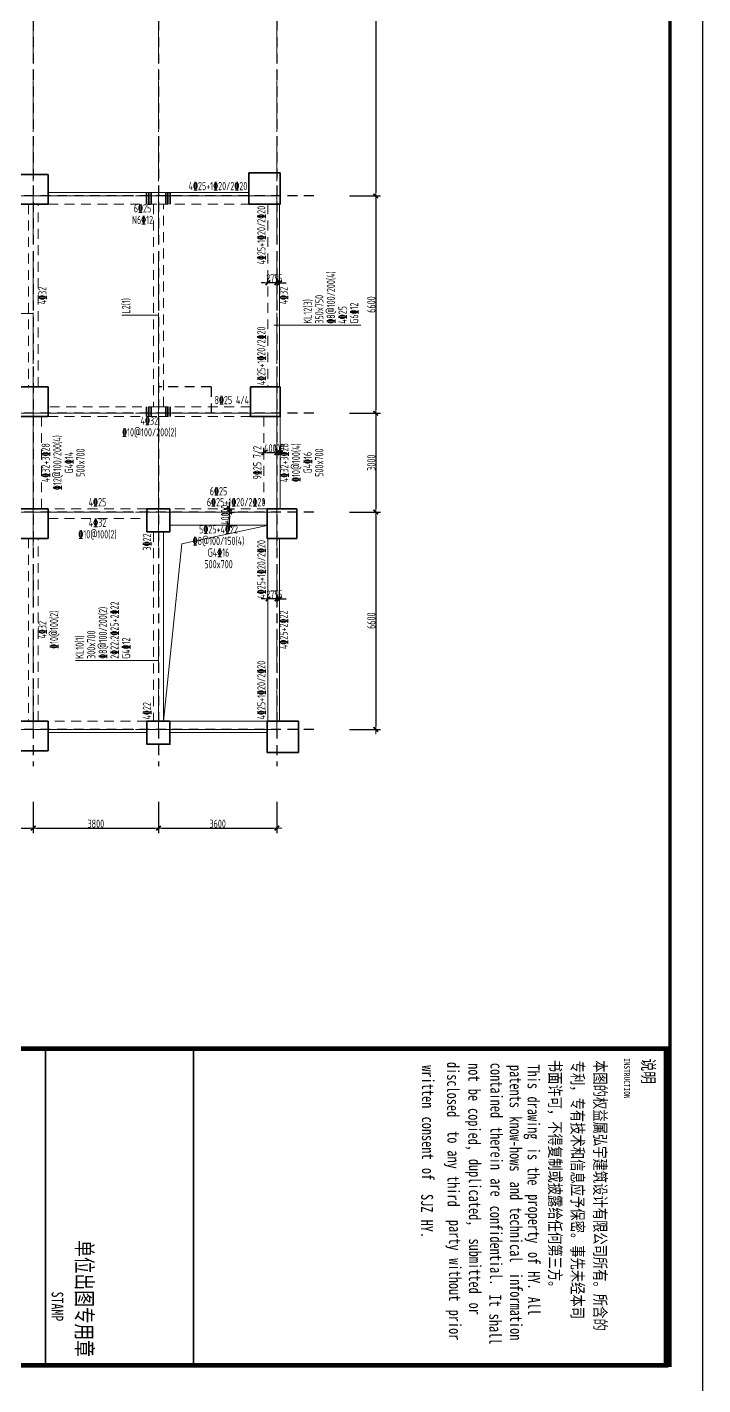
# Model space of a CAD drawing. Header units: millimetres. Extents: x 539196 to 807275, y 431843 to 1156631.
# Drawn here: x 708768 to 729290, y 768652 to 809885 of the extents above; entities that cross this region are included whole.
import ezdxf
from ezdxf.enums import TextEntityAlignment as Align

# ---------------------------------------------------------------- set-up
doc = ezdxf.new("R2010")
doc.units = ezdxf.units.MM
doc.header["$MEASUREMENT"] = 0
for name, pattern in [('DOTE', [2.42, 2, -0.2, 0.02, -0.2]), ('点划线', [1850, 1200, -300, 50, -300]), ('虚线', [500, 300, -200])]:
    doc.linetypes.add(name, pattern=pattern)
for name, color, linetype in [('DOTE', 1, 'DOTE'), ('PUB_TITLE', 4, 'Continuous'), ('TK', 9, 'Continuous')]:
    doc.layers.add(name, color=color, linetype=linetype)
for name, color, linetype, lineweight in [('尺寸标注-梁', 3, 'Continuous', 18), ('板洞边线', 253, 'Continuous', 18), ('梁原位标注', 7, 'Continuous', 18), ('梁名称编号', 2, 'Continuous', 18), ('梁标注引线', 2, 'Continuous', 18), ('梁附加箍筋', 1, 'Continuous', 35), ('梁集中标注', 2, 'Continuous', 18), ('砼柱', 2, 'Continuous', 35), ('砼梁', 4, 'Continuous', 18), ('轴线', 9, '点划线', 18), ('轴线标注', 3, 'Continuous', 18)]:
    doc.layers.add(name, color=color, linetype=linetype, lineweight=lineweight)
doc.styles.add('-宋体', font='', dxfattribs={"width": 0.8})
doc.styles.add('样式 1_yjk_yjk_yjk_yjk_yjk_yjk_yjk_yjk_yjk', font='yjkeng.shx', dxfattribs={"width": 0.7, "bigfont": 'yjkchn.shx'})
doc.styles.get('-宋体').set_extended_font_data('SimSun')
doc.dimstyles.new('盈建科结构_yjk_yjk_yjk_yjk_yjk_yjk_yjk_yjk_yjk', dxfattribs={"dimscale": 100, "dimtxt": 2.5, "dimasz": 1, "dimexe": 1.5, "dimexo": 0.625, "dimgap": 0.1, "dimtad": 1, "dimdec": 0, "dimrnd": 1, "dimzin": 0, "dimdsep": 46, "dimtxsty": '样式 1_yjk_yjk_yjk_yjk_yjk_yjk_yjk_yjk_yjk', "dimblk": '_yjkbk', "dimblk1": 'ARCHTICK', "dimblk2": 'ARCHTICK', "dimcen": 0.09, "dimadec": 0, "dimazin": 0, "dimtfac": 1, "dimtdec": 4, "dimtix": 1, "dimtmove": 2, "dimatfit": 3, "dimfxl": 0, "dimtolj": 1, "dimtzin": 0, "dimarcsym": 0})

# ---------------------------------------------------------------- blocks, each defined once
blk = doc.blocks.new('图签11')
for p, q in [((3661956, -366171), (3661956, -326171)), ((3668756, -336322), (3661956, -336322)), ((3661956, -336322), (3668756, -336322)), ((3668732, -339499), (3662780, -339499))]:
    blk.add_line(p, q)
at = {"const_width": 34}
for points in [[(3661956, -336322), (3668756, -336322)], [(3661956, -339499), (3668732, -339499)]]:
    blk.add_lwpolyline(points, dxfattribs=at)
at = {"layer": 'PUB_TITLE', "const_width": 100}
blk.add_lwpolyline([(3661956, -326171), (3668756, -326171), (3668756, -366170), (3661956, -366170)], close=True, dxfattribs=at)
at = {"style": '-宋体', "width": 0.75}
for s, height, p in [('INSTRUCTION', 129.15, (3662157, -327077)), ('单位出图专用章', 350, (3666068, -338838)), ('STAMP', 250, (3667171, -339368))]:
    blk.add_text(s, height=height, dxfattribs=at).set_placement(p)
at = {"layer": 'TK', "color": 9, "style": '-宋体', "width": 0.75}
blk.add_text('说明', height=265.8, dxfattribs=at).set_placement((3662166, -326686))
at = {"layer": 'TK', "style": '-宋体', "width": 0.75}
for s, height, p in [('本图的权益属弘宇建筑设计有限公司所有。所含的', 258.23, (3662201, -327716)), ('专利，专有技术和信息应予保密。事先未经本司', 258.23, (3662214, -328201)), ('书面许可，不得复制或披露给任何第三方。', 258.23, (3662193, -328683)), ('of', 258.2, (3666321, -329136)), ('This', 258.2, (3662293, -329146)), ('drawing', 258.2, (3662982, -329146)), ('is', 258.2, (3664084, -329146)), ('the', 258.2, (3664497, -329146)), ('property', 258.2, (3665082, -329136)), ('HY.', 258.2, (3666734, -329136)), ('All', 258.2, (3667285, -329136)), ('patents', 258.2, (3662305, -329530)), ('know-hows', 258.2, (3663407, -329530)), ('and', 258.2, (3664810, -329525)), ('technical', 258.2, (3665361, -329525)), ('information', 258.23, (3666770, -329521)), ('contained', 258.2, (3662259, -329943)), ('therein', 258.2, (3663637, -329943)), ('confidential.', 258.23, (3665327, -329953)), ('It', 258.2, (3667234, -329968)), ('shall', 258.2, (3667647, -329968)), ('are', 258.2, (3664738, -329943)), ('not', 258.2, (3662266, -330419)), ('be', 258.2, (3662817, -330419)), ('copied,', 258.2, (3663230, -330419)), ('duplicated,', 258.23, (3664322, -330407)), ('submitted', 258.2, (3666031, -330405)), ('or', 258.2, (3667408, -330405)), ('disclosed', 258.2, (3662241, -330876)), ('third', 258.2, (3664690, -330866)), ('party', 258.2, (3665632, -330834)), ('without', 258.2, (3666458, -330834)), ('prior', 258.2, (3667560, -330834)), ('to', 258.2, (3663726, -330866)), ('any', 258.2, (3664139, -330866)), ('written', 258.2, (3662312, -331414)), ('consent', 258.2, (3663414, -331414)), ('of', 258.2, (3664516, -331414)), ('SJZ', 258.2, (3665076, -331433)), ('HY.', 258.2, (3665627, -331433))]:
    blk.add_text(s, height=height, dxfattribs=at).set_placement(p)
blk = doc.blocks.new('_yjkbk')
blk.add_line((-1, 0), (1.5, 0))
blk.add_lwpolyline([(-0.7, -0.7, 0.5, 0.5, 0), (0.7, 0.7, 0.5, 0.5, 0)], format="xyseb")
blk = doc.blocks.new('*D283')
at = {"layer": 'Defpoints', "color": 0}
for p in [(716355, 802120), (716355, 802119), (716430, 802119)]:
    blk.add_point(p, dxfattribs=at)
at = {"layer": '尺寸标注-梁', "color": 0, "lineweight": -2}
for p, q in [((716255, 802120), (716155, 802120)), ((716355, 802119), (716355, 802270)), ((716430, 802120), (716355, 802120)), ((716430, 802119), (716430, 802270)), ((716530, 802120), (716630, 802120))]:
    blk.add_line(p, q, dxfattribs=at)
at = {"layer": '尺寸标注-梁', "color": 0, "lineweight": -2, "xscale": 100, "yscale": 100, "zscale": 100}
blk.add_blockref('_yjkbk', (716355, 802120), dxfattribs=at)
at = {"layer": '尺寸标注-梁', "color": 0, "lineweight": -2, "xscale": 100, "yscale": 100, "zscale": 100, "rotation": 180}
blk.add_blockref('_yjkbk', (716430, 802120), dxfattribs=at)
at = {"layer": '尺寸标注-梁', "color": 0, "insert": (716393, 802255), "char_height": 250, "attachment_point": 5, "style": '样式 1_yjk_yjk_yjk_yjk_yjk_yjk_yjk_yjk_yjk'}
blk.add_mtext('\\A1;75', dxfattribs=at)
blk = doc.blocks.new('_ARCHTICK')
at = {"color": 0, "linetype": 'ByBlock', "const_width": 0.15}
blk.add_lwpolyline([(-0.5, -0.5), (0.5, 0.5)], dxfattribs=at)
blk = doc.blocks.new('*D284')
at = {"layer": 'Defpoints', "color": 0}
for p in [(716080, 802120), (716080, 802119), (716355, 802119)]:
    blk.add_point(p, dxfattribs=at)
at = {"layer": '尺寸标注-梁', "color": 0, "lineweight": -2}
for p, q in [((715980, 802120), (715880, 802120)), ((716080, 802119), (716080, 802270)), ((716355, 802120), (716080, 802120)), ((716355, 802119), (716355, 802270)), ((716455, 802120), (716555, 802120))]:
    blk.add_line(p, q, dxfattribs=at)
at = {"layer": '尺寸标注-梁', "color": 0, "lineweight": -2, "xscale": 100, "yscale": 100, "zscale": 100}
blk.add_blockref('_yjkbk', (716080, 802120), dxfattribs=at)
at = {"layer": '尺寸标注-梁', "color": 0, "lineweight": -2, "xscale": 100, "yscale": 100, "zscale": 100, "rotation": 180}
blk.add_blockref('_yjkbk', (716355, 802120), dxfattribs=at)
at = {"layer": '尺寸标注-梁', "color": 0, "insert": (716218, 802255), "char_height": 250, "attachment_point": 5, "style": '样式 1_yjk_yjk_yjk_yjk_yjk_yjk_yjk_yjk_yjk'}
blk.add_mtext('\\A1;275', dxfattribs=at)
blk = doc.blocks.new('*D285')
at = {"layer": 'Defpoints', "color": 0}
for p in [(716355, 796960), (716355, 796959), (716455, 796959)]:
    blk.add_point(p, dxfattribs=at)
at = {"layer": '尺寸标注-梁', "color": 0, "lineweight": -2}
for p, q in [((716355, 796959), (716355, 797110)), ((716455, 796959), (716455, 797110)), ((716255, 796960), (716155, 796960)), ((716455, 796960), (716355, 796960)), ((716555, 796960), (716655, 796960))]:
    blk.add_line(p, q, dxfattribs=at)
at = {"layer": '尺寸标注-梁', "color": 0, "lineweight": -2, "xscale": 100, "yscale": 100, "zscale": 100}
blk.add_blockref('_yjkbk', (716355, 796960), dxfattribs=at)
at = {"layer": '尺寸标注-梁', "color": 0, "lineweight": -2, "xscale": 100, "yscale": 100, "zscale": 100, "rotation": 180}
blk.add_blockref('_yjkbk', (716455, 796960), dxfattribs=at)
at = {"layer": '尺寸标注-梁', "color": 0, "insert": (716405, 797095), "char_height": 250, "attachment_point": 5, "style": '样式 1_yjk_yjk_yjk_yjk_yjk_yjk_yjk_yjk_yjk'}
blk.add_mtext('\\A1;100', dxfattribs=at)
blk = doc.blocks.new('*D286')
at = {"layer": 'Defpoints', "color": 0}
for p in [(715955, 796960), (715955, 796959), (716355, 796959)]:
    blk.add_point(p, dxfattribs=at)
at = {"layer": '尺寸标注-梁', "color": 0, "lineweight": -2}
for p, q in [((715955, 796959), (715955, 797110)), ((716355, 796959), (716355, 797110)), ((716255, 796960), (716055, 796960))]:
    blk.add_line(p, q, dxfattribs=at)
at = {"layer": '尺寸标注-梁', "color": 0, "lineweight": -2, "xscale": 100, "yscale": 100, "zscale": 100, "rotation": 180}
blk.add_blockref('_yjkbk', (715955, 796960), dxfattribs=at)
at = {"layer": '尺寸标注-梁', "color": 0, "lineweight": -2, "xscale": 100, "yscale": 100, "zscale": 100}
blk.add_blockref('_yjkbk', (716355, 796960), dxfattribs=at)
at = {"layer": '尺寸标注-梁', "color": 0, "insert": (716155, 797095), "char_height": 250, "attachment_point": 5, "style": '样式 1_yjk_yjk_yjk_yjk_yjk_yjk_yjk_yjk_yjk'}
blk.add_mtext('\\A1;400', dxfattribs=at)
blk = doc.blocks.new('*D287')
at = {"layer": 'Defpoints', "color": 0}
for p in [(716355, 792520), (716355, 792519), (716430, 792519)]:
    blk.add_point(p, dxfattribs=at)
at = {"layer": '尺寸标注-梁', "color": 0, "lineweight": -2}
for p, q in [((716255, 792520), (716155, 792520)), ((716355, 792519), (716355, 792670)), ((716430, 792520), (716355, 792520)), ((716430, 792519), (716430, 792670)), ((716530, 792520), (716630, 792520))]:
    blk.add_line(p, q, dxfattribs=at)
at = {"layer": '尺寸标注-梁', "color": 0, "lineweight": -2, "xscale": 100, "yscale": 100, "zscale": 100}
blk.add_blockref('_yjkbk', (716355, 792520), dxfattribs=at)
at = {"layer": '尺寸标注-梁', "color": 0, "lineweight": -2, "xscale": 100, "yscale": 100, "zscale": 100, "rotation": 180}
blk.add_blockref('_yjkbk', (716430, 792520), dxfattribs=at)
at = {"layer": '尺寸标注-梁', "color": 0, "insert": (716393, 792655), "char_height": 250, "attachment_point": 5, "style": '样式 1_yjk_yjk_yjk_yjk_yjk_yjk_yjk_yjk_yjk'}
blk.add_mtext('\\A1;75', dxfattribs=at)
blk = doc.blocks.new('*D288')
at = {"layer": 'Defpoints', "color": 0}
for p in [(716080, 792520), (716080, 792519), (716355, 792519)]:
    blk.add_point(p, dxfattribs=at)
at = {"layer": '尺寸标注-梁', "color": 0, "lineweight": -2}
for p, q in [((715980, 792520), (715880, 792520)), ((716080, 792519), (716080, 792670)), ((716355, 792520), (716080, 792520)), ((716355, 792519), (716355, 792670)), ((716455, 792520), (716555, 792520))]:
    blk.add_line(p, q, dxfattribs=at)
at = {"layer": '尺寸标注-梁', "color": 0, "lineweight": -2, "xscale": 100, "yscale": 100, "zscale": 100}
blk.add_blockref('_yjkbk', (716080, 792520), dxfattribs=at)
at = {"layer": '尺寸标注-梁', "color": 0, "lineweight": -2, "xscale": 100, "yscale": 100, "zscale": 100, "rotation": 180}
blk.add_blockref('_yjkbk', (716355, 792520), dxfattribs=at)
at = {"layer": '尺寸标注-梁', "color": 0, "insert": (716218, 792655), "char_height": 250, "attachment_point": 5, "style": '样式 1_yjk_yjk_yjk_yjk_yjk_yjk_yjk_yjk_yjk'}
blk.add_mtext('\\A1;275', dxfattribs=at)
blk = doc.blocks.new('*D289')
at = {"layer": 'Defpoints', "color": 0}
for p in [(714915, 795159), (714916, 795159), (714915, 794759)]:
    blk.add_point(p, dxfattribs=at)
at = {"layer": '尺寸标注-梁', "color": 0, "lineweight": -2}
for p, q in [((714915, 795159), (715066, 795159)), ((714916, 794859), (714916, 795059)), ((714915, 794759), (715066, 794759))]:
    blk.add_line(p, q, dxfattribs=at)
at = {"layer": '尺寸标注-梁', "color": 0, "lineweight": -2, "xscale": 100, "yscale": 100, "zscale": 100}
for p, rotation in [((714916, 795159), 90), ((714916, 794759), 270)]:
    blk.add_blockref('_yjkbk', p, dxfattribs=dict(at, rotation=rotation))
at = {"layer": '尺寸标注-梁', "color": 0, "insert": (714781, 794959), "char_height": 250, "attachment_point": 5, "rotation": 90, "style": '样式 1_yjk_yjk_yjk_yjk_yjk_yjk_yjk_yjk_yjk'}
blk.add_mtext('\\A1;400', dxfattribs=at)
blk = doc.blocks.new('*D290')
at = {"layer": 'Defpoints', "color": 0}
for p in [(714915, 795259), (714915, 795159), (714916, 795259)]:
    blk.add_point(p, dxfattribs=at)
at = {"layer": '尺寸标注-梁', "color": 0, "lineweight": -2}
for p, q in [((714916, 795359), (714916, 795459)), ((714915, 795259), (715066, 795259)), ((714915, 795159), (715066, 795159)), ((714916, 795159), (714916, 795259)), ((714916, 795059), (714916, 794959))]:
    blk.add_line(p, q, dxfattribs=at)
at = {"layer": '尺寸标注-梁', "color": 0, "lineweight": -2, "xscale": 100, "yscale": 100, "zscale": 100}
for p, rotation in [((714916, 795259), 270), ((714916, 795159), 90)]:
    blk.add_blockref('_yjkbk', p, dxfattribs=dict(at, rotation=rotation))
at = {"layer": '尺寸标注-梁', "color": 0, "insert": (714781, 795209), "char_height": 250, "attachment_point": 5, "rotation": 90, "style": '样式 1_yjk_yjk_yjk_yjk_yjk_yjk_yjk_yjk_yjk'}
blk.add_mtext('\\A1;100', dxfattribs=at)
blk = doc.blocks.new('*D305')
at = {"layer": 'Defpoints', "color": 0}
for p in [(705155, 788559), (708955, 788559), (708955, 785559)]:
    blk.add_point(p, dxfattribs=at)
at = {"layer": '轴线标注', "color": 0, "lineweight": -2}
for p, q in [((705155, 786359), (705155, 785409)), ((708955, 786359), (708955, 785409)), ((705255, 785559), (708855, 785559))]:
    blk.add_line(p, q, dxfattribs=at)
at = {"layer": '轴线标注', "color": 0, "lineweight": -2, "xscale": 100, "yscale": 100, "zscale": 100, "rotation": 180}
blk.add_blockref('_yjkbk', (705155, 785559), dxfattribs=at)
at = {"layer": '轴线标注', "color": 0, "lineweight": -2, "xscale": 100, "yscale": 100, "zscale": 100}
blk.add_blockref('_yjkbk', (708955, 785559), dxfattribs=at)
at = {"layer": '轴线标注', "color": 0, "insert": (707055, 785694), "char_height": 250, "attachment_point": 5, "style": '样式 1_yjk_yjk_yjk_yjk_yjk_yjk_yjk_yjk_yjk'}
blk.add_mtext('\\A1;3800', dxfattribs=at)
blk = doc.blocks.new('*D307')
at = {"layer": 'Defpoints', "color": 0}
for p in [(708955, 788559), (712755, 788559), (712755, 785559)]:
    blk.add_point(p, dxfattribs=at)
at = {"layer": '轴线标注', "color": 0, "lineweight": -2}
for p, q in [((708955, 786359), (708955, 785409)), ((712755, 786359), (712755, 785409)), ((709055, 785559), (712655, 785559))]:
    blk.add_line(p, q, dxfattribs=at)
at = {"layer": '轴线标注', "color": 0, "lineweight": -2, "xscale": 100, "yscale": 100, "zscale": 100, "rotation": 180}
blk.add_blockref('_yjkbk', (708955, 785559), dxfattribs=at)
at = {"layer": '轴线标注', "color": 0, "lineweight": -2, "xscale": 100, "yscale": 100, "zscale": 100}
blk.add_blockref('_yjkbk', (712755, 785559), dxfattribs=at)
at = {"layer": '轴线标注', "color": 0, "insert": (710855, 785694), "char_height": 250, "attachment_point": 5, "style": '样式 1_yjk_yjk_yjk_yjk_yjk_yjk_yjk_yjk_yjk'}
blk.add_mtext('\\A1;3800', dxfattribs=at)
blk = doc.blocks.new('*D309')
at = {"layer": 'Defpoints', "color": 0}
for p in [(712755, 788559), (716355, 788559), (716355, 785559)]:
    blk.add_point(p, dxfattribs=at)
at = {"layer": '轴线标注', "color": 0, "lineweight": -2}
for p, q in [((712755, 786359), (712755, 785409)), ((716355, 786359), (716355, 785409)), ((712855, 785559), (716255, 785559))]:
    blk.add_line(p, q, dxfattribs=at)
at = {"layer": '轴线标注', "color": 0, "lineweight": -2, "xscale": 100, "yscale": 100, "zscale": 100, "rotation": 180}
blk.add_blockref('_yjkbk', (712755, 785559), dxfattribs=at)
at = {"layer": '轴线标注', "color": 0, "lineweight": -2, "xscale": 100, "yscale": 100, "zscale": 100}
blk.add_blockref('_yjkbk', (716355, 785559), dxfattribs=at)
at = {"layer": '轴线标注', "color": 0, "insert": (714555, 785694), "char_height": 250, "attachment_point": 5, "style": '样式 1_yjk_yjk_yjk_yjk_yjk_yjk_yjk_yjk_yjk'}
blk.add_mtext('\\A1;3600', dxfattribs=at)
blk = doc.blocks.new('*D318')
at = {"layer": 'Defpoints', "color": 0}
for p in [(716355, 825759), (716355, 804759), (719355, 804759)]:
    blk.add_point(p, dxfattribs=at)
at = {"layer": '轴线标注', "color": 0, "lineweight": -2}
for p, q in [((718555, 825759), (719505, 825759)), ((719355, 825659), (719355, 804859)), ((718555, 804759), (719505, 804759))]:
    blk.add_line(p, q, dxfattribs=at)
at = {"layer": '轴线标注', "color": 0, "lineweight": -2, "xscale": 100, "yscale": 100, "zscale": 100}
for p, rotation in [((719355, 825759), 90), ((719355, 804759), 270)]:
    blk.add_blockref('_yjkbk', p, dxfattribs=dict(at, rotation=rotation))
at = {"layer": '轴线标注', "color": 0, "insert": (719220, 815259), "char_height": 250, "attachment_point": 5, "rotation": 90, "style": '样式 1_yjk_yjk_yjk_yjk_yjk_yjk_yjk_yjk_yjk'}
blk.add_mtext('\\A1;21000', dxfattribs=at)
blk = doc.blocks.new('*D320')
at = {"layer": 'Defpoints', "color": 0}
for p in [(716355, 804759), (716355, 798159), (719355, 798159)]:
    blk.add_point(p, dxfattribs=at)
at = {"layer": '轴线标注', "color": 0, "lineweight": -2}
for p, q in [((718555, 804759), (719505, 804759)), ((719355, 804659), (719355, 798259)), ((718555, 798159), (719505, 798159))]:
    blk.add_line(p, q, dxfattribs=at)
at = {"layer": '轴线标注', "color": 0, "lineweight": -2, "xscale": 100, "yscale": 100, "zscale": 100}
for p, rotation in [((719355, 804759), 90), ((719355, 798159), 270)]:
    blk.add_blockref('_yjkbk', p, dxfattribs=dict(at, rotation=rotation))
at = {"layer": '轴线标注', "color": 0, "insert": (719220, 801459), "char_height": 250, "attachment_point": 5, "rotation": 90, "style": '样式 1_yjk_yjk_yjk_yjk_yjk_yjk_yjk_yjk_yjk'}
blk.add_mtext('\\A1;6600', dxfattribs=at)
blk = doc.blocks.new('*D322')
at = {"layer": 'Defpoints', "color": 0}
for p in [(716355, 798159), (716355, 795159), (719355, 795159)]:
    blk.add_point(p, dxfattribs=at)
at = {"layer": '轴线标注', "color": 0, "lineweight": -2}
for p, q in [((718555, 798159), (719505, 798159)), ((719355, 798059), (719355, 795259)), ((718555, 795159), (719505, 795159))]:
    blk.add_line(p, q, dxfattribs=at)
at = {"layer": '轴线标注', "color": 0, "lineweight": -2, "xscale": 100, "yscale": 100, "zscale": 100}
for p, rotation in [((719355, 798159), 90), ((719355, 795159), 270)]:
    blk.add_blockref('_yjkbk', p, dxfattribs=dict(at, rotation=rotation))
at = {"layer": '轴线标注', "color": 0, "insert": (719220, 796659), "char_height": 250, "attachment_point": 5, "rotation": 90, "style": '样式 1_yjk_yjk_yjk_yjk_yjk_yjk_yjk_yjk_yjk'}
blk.add_mtext('\\A1;3000', dxfattribs=at)
blk = doc.blocks.new('*D324')
at = {"layer": 'Defpoints', "color": 0}
for p in [(716355, 795159), (716355, 788559), (719355, 788559)]:
    blk.add_point(p, dxfattribs=at)
at = {"layer": '轴线标注', "color": 0, "lineweight": -2}
for p, q in [((718555, 795159), (719505, 795159)), ((719355, 795059), (719355, 788659)), ((718555, 788559), (719505, 788559))]:
    blk.add_line(p, q, dxfattribs=at)
at = {"layer": '轴线标注', "color": 0, "lineweight": -2, "xscale": 100, "yscale": 100, "zscale": 100}
for p, rotation in [((719355, 795159), 90), ((719355, 788559), 270)]:
    blk.add_blockref('_yjkbk', p, dxfattribs=dict(at, rotation=rotation))
at = {"layer": '轴线标注', "color": 0, "insert": (719220, 791859), "char_height": 250, "attachment_point": 5, "rotation": 90, "style": '样式 1_yjk_yjk_yjk_yjk_yjk_yjk_yjk_yjk_yjk'}
blk.add_mtext('\\A1;6600', dxfattribs=at)
blk = doc.blocks.new('jzzw')
at = {"layer": 'DOTE', "color": 1, "linetype": '虚线'}
for p, q in [((943986, 890469), (943986, 834829)), ((947786, 890469), (947786, 834829)), ((951386, 890469), (951386, 834829)), ((952506, 852149), (912186, 852149)), ((949386, 846349), (947786, 846349)), ((949386, 846349), (949386, 845549)), ((952506, 845549), (911886, 845549)), ((952506, 845549), (911886, 845549)), ((952506, 842549), (911886, 842549)), ((952506, 842549), (911886, 842549)), ((952506, 835949), (912186, 835949)), ((952506, 835949), (912186, 835949)), ((952506, 835949), (912186, 835949)), ((952506, 835949), (912186, 835949))]:
    blk.add_line(p, q, dxfattribs=at)

msp = doc.modelspace()

# ---------------------------------------------------------------- linework, layer by layer
at = {"layer": 'PUB_TITLE'}
msp.add_lwpolyline([(669890.4, 768243), (729290.4, 768243), (729290.4, 852343), (669890.4, 852343)], close=True, dxfattribs=at)
at = {"layer": 'PUB_TITLE', "const_width": 100}
msp.add_lwpolyline([(670890.4, 769243), (728290.4, 769243), (728290.4, 849843), (670890.4, 849843)], close=True, dxfattribs=at)
at = {"layer": '板洞边线'}
for p, q in [((712905.4, 794559.2), (713105.4, 794559.2)), ((713105.4, 794559.2), (713105.4, 794759.2)), ((716055.4, 794753.9), (713466.7, 794198)), ((716055.4, 794759.2), (716055.4, 794753.9)), ((713466.7, 794198), (712905.4, 788809.2))]:
    msp.add_line(p, q, dxfattribs=at)
at = {"layer": '梁标注引线'}
for p, q in [((708955.4, 801184.2), (706561.9, 801184.2)), ((712755.4, 801135.2), (711647.9, 801135.2)), ((716255.4, 800829.4), (718898.9, 800829.4)), ((712755.4, 790651.5), (710236.9, 790651.5))]:
    msp.add_line(p, q, dxfattribs=at)
at = {"layer": '梁附加箍筋'}
for p, q in [((712395.4, 804509.2), (712395.4, 804859.2)), ((712465.4, 804509.2), (712465.4, 804859.2)), ((712535.4, 804509.2), (712535.4, 804859.2)), ((712975.4, 804509.2), (712975.4, 804859.2)), ((713045.4, 804509.2), (713045.4, 804859.2)), ((713115.4, 804509.2), (713115.4, 804859.2)), ((712395.4, 798059.2), (712395.4, 798359.2)), ((712465.4, 798059.2), (712465.4, 798359.2)), ((712535.4, 798059.2), (712535.4, 798359.2)), ((712975.4, 798059.2), (712975.4, 798359.2)), ((713045.4, 798059.2), (713045.4, 798359.2)), ((713115.4, 798059.2), (713115.4, 798359.2))]:
    msp.add_line(p, q, dxfattribs=at)
at = {"layer": '砼柱'}
for points in [[(709405.4, 805409.2), (708505.4, 805409.2), (708505.4, 804509.2), (709405.4, 804509.2)], [(716455.4, 805459.2), (715505.4, 805459.2), (715505.4, 804509.2), (716455.4, 804509.2)], [(709405.4, 798959.2), (708505.4, 798959.2), (708505.4, 798059.2), (709405.4, 798059.2)], [(716455.4, 798959.2), (715555.4, 798959.2), (715555.4, 798059.2), (716455.4, 798059.2)], [(709405.4, 795259.2), (708505.4, 795259.2), (708505.4, 794359.2), (709405.4, 794359.2)], [(713105.4, 795259.2), (712405.4, 795259.2), (712405.4, 794559.2), (713105.4, 794559.2)], [(716955.4, 795259.2), (716055.4, 795259.2), (716055.4, 794359.2), (716955.4, 794359.2)], [(709405.4, 788809.2), (708505.4, 788809.2), (708505.4, 787909.2), (709405.4, 787909.2)], [(713105.4, 788809.2), (712405.4, 788809.2), (712405.4, 788109.2), (713105.4, 788109.2)], [(717005.4, 788809.2), (716055.4, 788809.2), (716055.4, 787859.2), (717005.4, 787859.2)]]:
    msp.add_lwpolyline(points, close=True, dxfattribs=at)
at = {"layer": '砼梁', "linetype": '虚线'}
for p, q in [((708805.4, 804509.2), (708805.4, 798959.2)), ((709105.4, 798959.2), (709105.4, 804509.2)), ((709405.4, 804509.2), (712755.4, 804509.2)), ((712605.4, 804509.2), (712605.4, 798359.2)), ((712755.5, 804509.2), (715505.4, 804509.2)), ((712905.4, 798359.2), (712905.4, 804509.2)), ((716080.4, 804509.2), (716080.4, 798959.2)), ((712755.4, 798359.2), (709405.4, 798359.2)), ((715555.4, 798359.2), (712755.5, 798359.2)), ((709205.4, 795259.2), (709205.4, 798059.2)), ((709405.4, 798059.2), (712755.4, 798059.2)), ((712755.4, 798059.2), (715555.4, 798059.2)), ((715955.4, 798059.2), (715955.4, 795409.2)), ((712405.4, 795259.2), (709405.4, 795259.2)), ((716055.4, 795259.2), (713105.4, 795259.2)), ((709405.4, 794959.2), (712405.4, 794959.2)), ((712605.4, 794559.2), (712605.4, 788809.2)), ((708805.4, 794359.2), (708805.4, 788809.2)), ((709105.4, 788809.2), (709105.4, 794359.2)), ((712405.4, 788809.2), (709405.4, 788809.2))]:
    msp.add_line(p, q, dxfattribs=at)
at = {"layer": '砼梁'}
for p, q in [((712755.4, 804859.2), (709405.4, 804859.2)), ((715505.4, 804859.2), (712755.4, 804859.2)), ((716430.4, 798959.2), (716430.4, 804509.2)), ((716455.4, 795259.2), (716455.4, 798059.2)), ((712905.4, 788809.2), (712905.4, 794559.2)), ((713105.4, 794759.2), (716055.4, 794759.2)), ((716080.4, 794359.2), (716080.4, 788809.2)), ((716430.4, 788809.2), (716430.4, 794359.2)), ((716055.4, 788809.2), (713105.4, 788809.2)), ((709405.4, 788459.2), (712405.4, 788459.2)), ((713105.4, 788459.2), (716055.4, 788459.2))]:
    msp.add_line(p, q, dxfattribs=at)
at = {"layer": '轴线'}
for p, q in [((708955.4, 788559.2), (708955.4, 841959.2)), ((712755.4, 788559.2), (712755.4, 841959.2)), ((716355.4, 788559.2), (716355.4, 841959.2)), ((678755.4, 804759.2), (716355.4, 804759.2)), ((705155.4, 804759.2), (708955.4, 804759.2)), ((708955.4, 798159.2), (708955.4, 804759.2)), ((708955.4, 804759.2), (712755.4, 804759.2)), ((712755.4, 798159.2), (712755.4, 804759.2)), ((712755.4, 804759.2), (716355.4, 804759.2)), ((716355.4, 798159.2), (716355.4, 804759.2)), ((678755.4, 798159.2), (716355.4, 798159.2)), ((705155.4, 798159.2), (708955.4, 798159.2)), ((708955.4, 795159.2), (708955.4, 798159.2)), ((708955.4, 798159.2), (712755.4, 798159.2)), ((712755.4, 795159.2), (712755.4, 798159.2)), ((712755.4, 798159.2), (716355.4, 798159.2)), ((716355.4, 795159.2), (716355.4, 798159.2)), ((678755.4, 795159.2), (716355.4, 795159.2)), ((705155.4, 795159.2), (708955.4, 795159.2)), ((708955.4, 788559.2), (708955.4, 795159.2)), ((708955.4, 795159.2), (712755.4, 795159.2)), ((712755.4, 788559.2), (712755.4, 795159.2)), ((712755.4, 795159.2), (716355.4, 795159.2)), ((716355.4, 788559.2), (716355.4, 795159.2)), ((678755.4, 788559.2), (716355.4, 788559.2)), ((705155.4, 788559.2), (708955.4, 788559.2)), ((708955.4, 788559.2), (712755.4, 788559.2)), ((712755.4, 788559.2), (716355.4, 788559.2))]:
    msp.add_line(p, q, dxfattribs=at)

# ---------------------------------------------------------------- block references
msp.add_blockref('jzzw', (-235030.4, -47389.7))
at = {"xscale": 1.41428571427241, "yscale": 1.41428571427241, "zscale": 1.414285714285714, "rotation": 270}
msp.add_blockref('图签11', (1189474.3, 5957912.1), dxfattribs=at)

# ---------------------------------------------------------------- texts
at = {"layer": '梁原位标注', "linetype": 'Continuous', "style": '样式 1_yjk_yjk_yjk_yjk_yjk_yjk_yjk_yjk_yjk', "width": 0.7}
for s, p in [('4\x8425+1\x8420/2\x8420', (715455.4, 804859.2)), ('8\x8425 4/4', (715505.4, 798359.2)), ('6\x8425+1\x8420/2\x8420', (716005.4, 795259.2))]:
    msp.add_text(s, height=250, dxfattribs=at).set_placement(p, align=Align.BOTTOM_RIGHT)
for s, p in [('6\x8425', (712272.3, 804509.2)), ('N6\x8412', (712272.3, 804156.5)), ('4\x8432', (712480.4, 798059.2)), ('\x8410@100/200(2)', (712480.4, 797706.5)), ('\x8410@100(2)', (710905.4, 794606.5)), ('4\x8432', (710905.4, 794959.2)), ('5\x8425+4\x8422', (714580.4, 794759.2)), ('\x848@100/150(4)', (714580.4, 794406.5)), ('G4\x8416', (714580.4, 794053.7)), ('500x700', (714580.4, 793701))]:
    msp.add_text(s, height=250, dxfattribs=at).set_placement(p, align=Align.TOP_CENTER)
for s, p in [('4\x8425+1\x8420/2\x8420', (716080.4, 804459.2)), ('3\x8422', (712605.4, 794509.2)), ('4\x8425+1\x8420/2\x8420', (716080.4, 794309.2))]:
    msp.add_text(s, height=250, rotation=90, dxfattribs=at).set_placement(p, align=Align.BOTTOM_RIGHT)
for s, p in [('4\x8432', (709105.4, 801734.2)), ('4\x8432', (716430.4, 801734.2)), ('4\x8432+3\x8428', (709205.4, 796659.2)), ('\x8412@100/200(4)', (709558.2, 796659.2)), ('500x700', (710263.7, 796659.2)), ('4\x8432+3\x8428', (716455.4, 796659.2)), ('\x8410@100(4)', (716808.2, 796659.2)), ('500x700', (717513.7, 796659.2)), ('G4\x8414', (709910.9, 796659.2)), ('G4\x8416', (717160.9, 796659.2)), ('\x8410@100(2)', (709458.2, 791584.2)), ('4\x8425+2\x8422', (716430.4, 791584.2)), ('4\x8432', (709105.4, 791584.2))]:
    msp.add_text(s, height=250, rotation=90, dxfattribs=at).set_placement(p, align=Align.TOP_CENTER)
for s, p in [('4\x8425+1\x8420/2\x8420', (716080.4, 799009.2)), ('4\x8425+1\x8420/2\x8420', (716080.4, 788859.2)), ('4\x8422', (712605.4, 788859.2))]:
    msp.add_text(s, height=250, rotation=90, dxfattribs=at).set_placement(p, align=Align.BOTTOM_LEFT)
msp.add_text('9\x8425 7/2', height=250, rotation=90, dxfattribs=at).set_placement((715955.4, 796659.2), align=Align.BOTTOM_CENTER)
for s, p in [('6\x8425', (714580.4, 795591.7)), ('4\x8425', (710905.4, 795259.2))]:
    msp.add_text(s, height=250, dxfattribs=at).set_placement(p, align=Align.BOTTOM_CENTER)
at = {"layer": '梁名称编号', "linetype": 'Continuous', "style": '样式 1_yjk_yjk_yjk_yjk_yjk_yjk_yjk_yjk_yjk', "width": 0.7}
for s, p in [('L2(1)', (711647.9, 801185.2)), ('KL10(1)', (710236.9, 790701.5))]:
    msp.add_text(s, height=250, rotation=90, dxfattribs=at).set_placement(p, align=Align.TOP_LEFT)
msp.add_text('KL12(3)', height=250, rotation=90, dxfattribs=at).set_placement((717487.9, 800879.4), align=Align.BOTTOM_LEFT)
at = {"layer": '梁集中标注', "linetype": 'Continuous', "style": '样式 1_yjk_yjk_yjk_yjk_yjk_yjk_yjk_yjk_yjk', "width": 0.7}
for s, p in [('\x848@100/200(4)', (718193.4, 800879.4)), ('350x750', (717840.7, 800879.4)), ('4\x8425', (718546.2, 800879.4)), ('G6\x8412', (718898.9, 800879.4))]:
    msp.add_text(s, height=250, rotation=90, dxfattribs=at).set_placement(p, align=Align.BOTTOM_LEFT)
for s, p in [('\x848@100/200(2)', (710942.4, 790701.5)), ('2\x8422;2\x8425+2\x8422', (711295.2, 790701.5)), ('300x700', (710589.7, 790701.5)), ('G4\x8412', (711647.9, 790701.5))]:
    msp.add_text(s, height=250, rotation=90, dxfattribs=at).set_placement(p, align=Align.TOP_LEFT)

# ---------------------------------------------------------------- dimensions: what is measured, and where the dimension line sits
at = {"layer": '尺寸标注-梁'}
for p1, p2, picture, middle in [((716355.4, 802119.2), (716080.4, 802119.2), '*D284', (716217.9, 802255.2)), ((716430.4, 802119.2), (716355.4, 802119.2), '*D283', (716392.9, 802255.2)), ((716355.4, 796959.2), (715955.4, 796959.2), '*D286', (716155.4, 797095.2)), ((716455.4, 796959.2), (716355.4, 796959.2), '*D285', (716405.4, 797095.2)), ((714915.4, 795159.2), (714915.4, 795259.2), '*D290', (714781.4, 795209.2)), ((714915.4, 794759.2), (714915.4, 795159.2), '*D289', (714781.4, 794959.2)), ((716355.4, 792519.2), (716080.4, 792519.2), '*D288', (716217.9, 792655.2)), ((716430.4, 792519.2), (716355.4, 792519.2), '*D287', (716392.9, 792655.2))]:
    dim = msp.add_aligned_dim(p1=p1, p2=p2, distance=-1, dimstyle='盈建科结构_yjk_yjk_yjk_yjk_yjk_yjk_yjk_yjk_yjk', override={"dimscale": 100, "dimtxt": 2.5, "dimasz": 1, "dimexe": 1.5, "dimexo": 0, "dimgap": 0.1, "dimtad": 1, "dimlfac": 1, "dimrnd": 5, "dimdle": 0, "dimfxlon": 0}, dxfattribs=at)
    dim.commit()
    dim.dimension.update_dxf_attribs({"geometry": picture, "text_midpoint": middle})
at = {"layer": '轴线标注'}
for p1, p2, distance, picture, middle in [((716355.4, 825759.2), (716355.4, 804759.2), 3000, '*D318', (719220.4, 815259.2)), ((716355.4, 804759.2), (716355.4, 798159.2), 3000, '*D320', (719220.4, 801459.2)), ((716355.4, 798159.2), (716355.4, 795159.2), 3000, '*D322', (719220.4, 796659.2)), ((716355.4, 795159.2), (716355.4, 788559.2), 3000, '*D324', (719220.4, 791859.2)), ((705155.4, 788559.2), (708955.4, 788559.2), -3000, '*D305', (707055.4, 785694.2)), ((708955.4, 788559.2), (712755.4, 788559.2), -3000, '*D307', (710855.4, 785694.2)), ((712755.4, 788559.2), (716355.4, 788559.2), -3000, '*D309', (714555.4, 785694.2))]:
    dim = msp.add_aligned_dim(p1=p1, p2=p2, distance=distance, dimstyle='盈建科结构_yjk_yjk_yjk_yjk_yjk_yjk_yjk_yjk_yjk', override={"dimscale": 100, "dimtxt": 2.5, "dimasz": 1, "dimexe": 1.5, "dimexo": 22, "dimgap": 0.1, "dimtad": 1, "dimlfac": 1, "dimrnd": 5, "dimdle": 0, "dimfxlon": 0}, dxfattribs=at)
    dim.commit()
    dim.dimension.update_dxf_attribs({"geometry": picture, "text_midpoint": middle})

doc.saveas('drawing.dxf')
